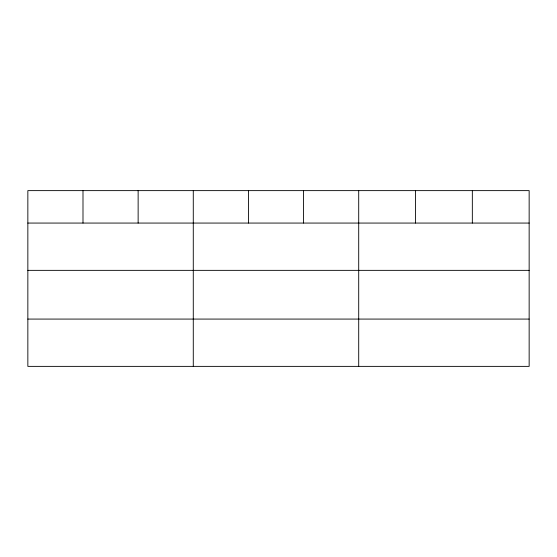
<?xml version="1.0" encoding="UTF-8"?>
<svg xmlns="http://www.w3.org/2000/svg" width="557" height="557" viewBox="0 0 557 557"><rect width="100%" height="100%" fill="white"/><g stroke="black" fill="none" stroke-linecap="round" stroke-linejoin="round"><path stroke-width="0.84" d="M529.15 270.354L529.15 190.626L27.85 190.626L27.85 366.374L529.15 366.374L529.15 270.354L27.85 270.354M27.85 223.065L529.15 223.065M27.85 319.077L529.15 319.077M472.336 190.626L472.336 223.065M415.522 190.626L415.522 223.065M358.708 190.626L358.708 366.374M303.565 190.626L303.565 223.065M248.422 190.626L248.422 223.065M193.279 190.626L193.279 366.374M138.136 190.626L138.136 223.065M82.993 190.626L82.993 223.065"/></g></svg>
